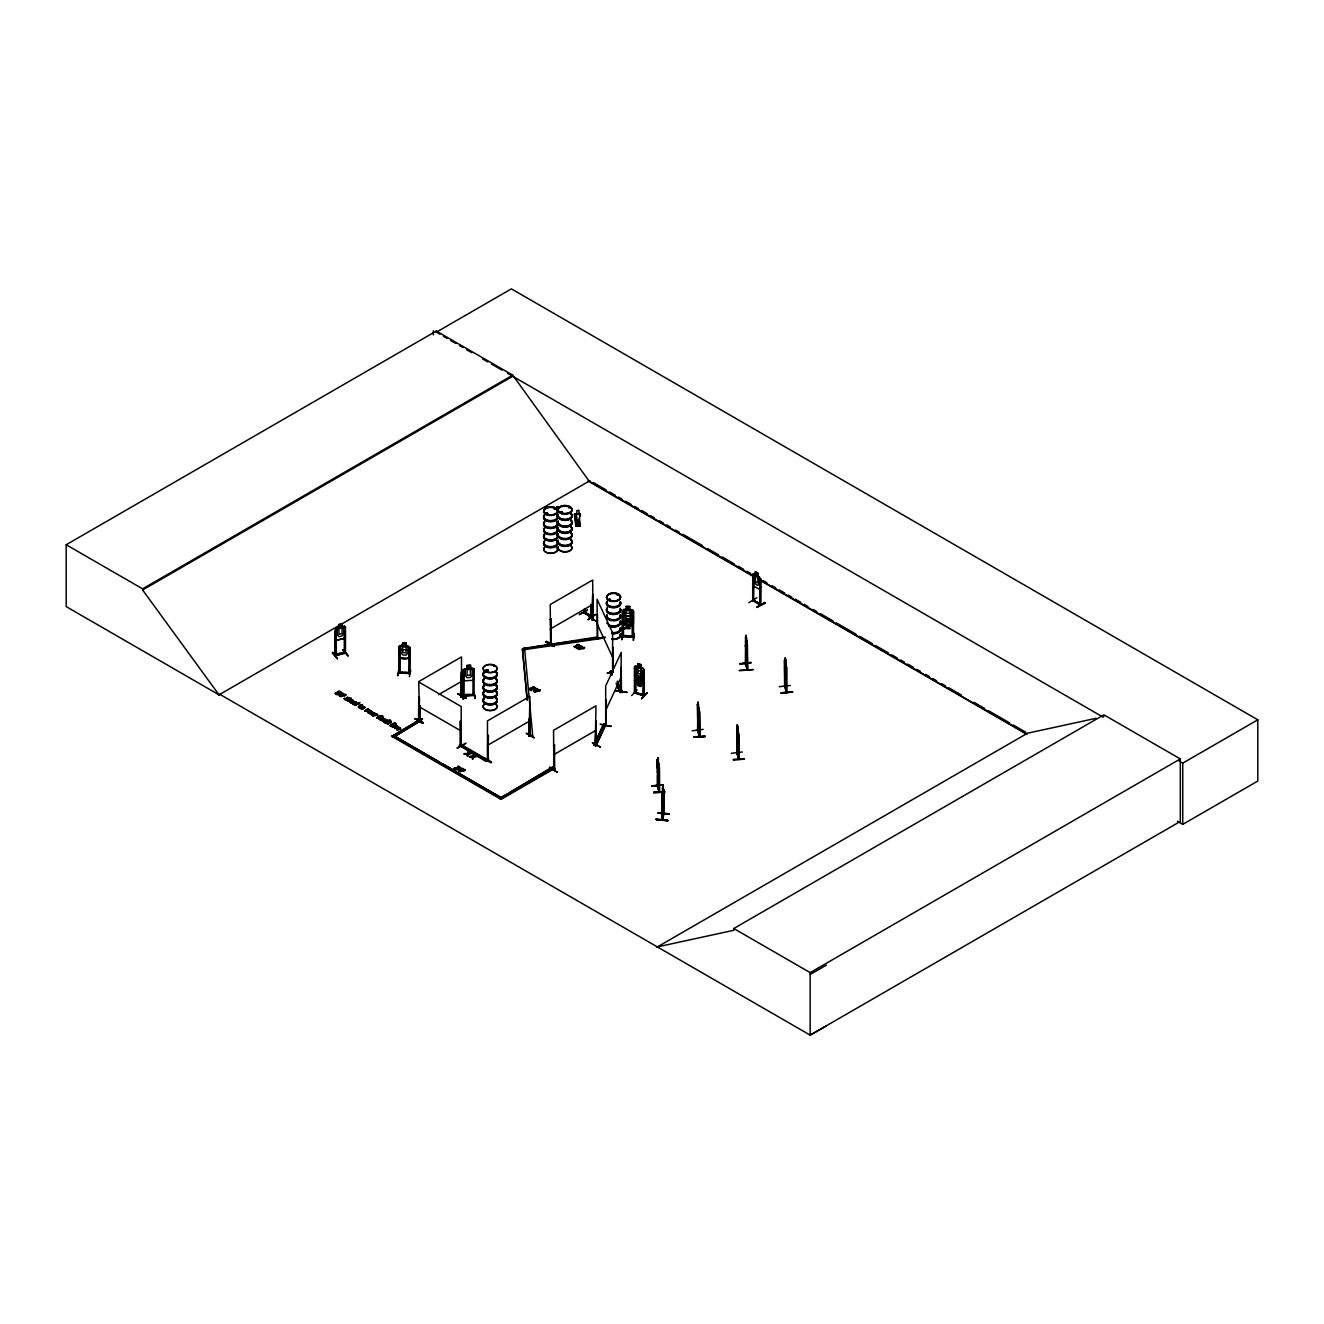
<?xml version="1.0" encoding="UTF-8"?>
<svg xmlns="http://www.w3.org/2000/svg" width="1324" height="1324" viewBox="0 0 1324 1324"><rect width="100%" height="100%" fill="white"/><g stroke="black" fill="none" stroke-linecap="round" stroke-linejoin="round"><path stroke-width="1.5" d="M634.858 691.84L635.702 693.064L634.411 692.915M644.457 695.845L634.659 692.7L634.676 666.717L635.652 666.022M644.457 694.951L635.503 692.634L644.275 694.868M663.324 799.282L663.456 795.625M667.793 820.152C631.118 816.908 691.989 822.883 656.621 819.721M579.697 516.575L579.68 516.476A2.499 2.036 -7.1 0 0 579.167 513.381L579.167 513.298A2.499 2.036 -7.1 0 1 579.68 516.476L579.167 524.469L576.668 524.486M658.988 792.166L657.234 785.794M658.905 791.553L659.418 790.676M698.096 729.938L697.434 729.425L698.162 730.898M699.254 736.574L699.519 735.068M699.751 736.574L697.88 730.269M699.751 735.681L699.535 711.534L699.8 736.525M737.931 726.859L737.236 724.741L738.56 733.016L738.56 759.347L737.154 752.926M736.657 752.975L737.253 752.131M738.362 758.007L738.908 757.824M747.017 641.875L745.495 636.927L745.511 664.218L745.842 662.695M745.313 663.688L747.232 669.878L747.034 641.809L747.58 669.315M747.448 644.771L747.63 669.911L745.842 663.523M784.586 686.328L784.52 659.981M605.813 723.847L605.68 725.337L605.995 723.748M605.614 724.294L605.614 725.188M620.89 692.287L621.237 652.434L605.697 685.882L605.68 725.337M621.32 691.608L621.635 691.889M698.278 704.236L698.493 705.394L698.129 703.127M658.756 776.245C660.759 780.812 655.099 764.345 657.283 759.695L657.432 786.506M699.32 718.386L699.022 720.753L699.353 718.469M738.428 741.043L738.246 743.393L738.56 741.109M786.357 674.363L786.142 676.647L786.456 674.264M662.017 801.963L663.307 787.151L663.324 814.475L663.969 813.946L662.463 820.218L663.49 813.764L662.017 820.201L662.861 785.562L662.96 788.756L663.307 787.151M662.017 793.87L662.844 789.749L662.397 797.346M611.142 726.512C588.17 721.266 607.716 726.677 611.307 726.181M344.472 653.46C349.652 649.935 330.206 655.397 336.362 654.95M623.769 625.259L622.479 624.067L623.769 625.259L632.326 625.706L633.501 624.68L633.517 610.827L632.227 609.702L629.843 609.57L631.548 610.844L631.548 616.471L629.711 618.788L629.711 624.382L624.862 624.134L627.228 620.906L625.309 617.166L627.957 620.294L631.151 617.53L628.751 621.006L631.085 624.448L628.023 621.651L626.153 624.216L626.269 618.589L624.432 616.107L624.432 610.48L626.269 609.57L626.169 606.375L629.843 606.558L629.711 609.735M626.136 628.404L629.827 628.519L629.711 625.391L631.548 624.481L629.711 610.745L626.269 610.563L624.432 624.117L626.269 625.226L626.136 628.404L629.827 628.519M632.359 613.542L623.736 613.045L622.462 616.041M556.725 506.877L558.132 506.513M626.169 609.388L622.479 610.347L622.412 636.645L622.462 611.87L623.472 611.92L623.472 636.695M622.479 618.424L623.604 621.486L632.243 621.932L633.517 618.92L632.16 621.817L623.621 621.403M623.472 611.92L622.429 612.102M623.654 609.321L632.21 609.768L633.385 610.927L633.517 637.158L633.517 636.017L632.26 636.463M621.75 639.575L622.76 632.74M621.817 639.707L622.826 632.723L621.767 639.211M623.389 636.662L623.554 635.503L622.33 635.735M622.379 635.437L633.319 636M629.843 606.558L626.153 606.442M632.376 612.615L633.435 612.433L632.376 612.615L632.491 637.175L632.409 612.383M633.633 640.27L634.047 633.302L633.104 640.171M578.323 524.287L577.777 523.427M372.458 712.113C377.704 713.917 365.755 711.981 372.16 714.894C377.754 712.477 372.888 712.196 372.855 713.487M538.289 690.185C535.773 685.998 531.04 694.488 537.527 689.655C531.189 687.305 533.986 696.126 538.289 689.672C535.012 685.12 530.295 694.835 537.114 690.532C536.021 687.057 531.238 694.885 538.123 689.936M398.888 648.115L399.898 648.181L399.716 672.956L399.898 648.181M398.028 675.422L399.352 669.398M397.481 675.819L398.888 669.381M399.964 672.013L399.02 671.649M409.778 649.124L408.768 649.041L408.95 673.254M409.943 672.509L399.964 672.278L409.894 672.724M409.364 676.68L410.771 670.242M399.02 646.608C403.688 646.476 400.858 641.279 406.236 642.951L406.22 646.029L409.877 647.37L409.646 673.668L409.894 647.304M408.603 646.145L400.063 645.566M408.636 658.309L400.047 657.647L398.921 654.569L400.03 657.73C410.109 663.291 411.4 650.183 408.62 658.392M486.421 670.225C483.608 671.367 488.208 669.183 486.752 671.202M486.587 670.176L487.182 671.301M493.67 666.419L494.349 665.823M494.564 666.369L494.266 665.79M547.838 513.811C546.233 512.256 546.746 515.681 547.342 512.934M547.54 513.828L546.762 512.901M555.286 509.161L554.276 509.277M555.153 508.747L554.541 509.177M560.532 512.752L561.31 511.561L562.402 512.305M561.69 511.61L560.979 511.66M560.598 512.62L561.889 512.123M568.542 507.771L569.634 507.837M608.891 599.971L609.371 599.623M610.612 600.103L609.553 599.044M618.076 595.254L617.1 595.039L617.96 595.303M662.48 788.856L662.761 787.598M656.555 820.152L656.638 819.291M658.177 812.969L669.332 813.813L658.111 812.853M662.563 795.095L662.546 820.119M663.721 789.948L663.705 814.508L663.854 789.369M663.307 799.233L662.182 804.247L661.917 801.864M663.258 814.442L663.49 812.87M414.71 718.882C421.479 717.972 429.473 729.673 415.091 718.535M483.128 758.288L491.138 762.856M491.485 762.243L483.492 757.642L491.535 762.161M545.852 641.991C553.333 642.637 560.532 651.458 545.852 641.991L553.879 646.509M546.216 641.71L554.226 646.278M554.243 645.88L546.282 641.246M557.172 772.339C541.036 760.952 554.276 771.511 557.503 772.107M459.296 767.506L457.69 766.944L458.253 766.066C465.436 769.476 449.73 770.336 454.728 768.003L459.395 767.192M382.818 718.171L381.246 717.194L382.471 718.949M335.435 637.672L336.478 640.386L344.356 638.3L345.498 635.007M467.604 756.054L468.415 753.555L471.807 753.124L468.415 754.068L467.604 756.054L467.62 753.621L466.958 755.69M472.767 759.033L473.578 756.534L476.971 756.103L473.578 757.047L472.767 759.033L472.784 756.6M463.234 677.905L464.376 680.834L472.999 680.304L474.257 677.243M467.736 753.191L468.531 751.238L467.736 753.704L464.294 754.15L467.736 753.704M472.9 756.169L473.694 754.217L472.9 756.683L469.457 756.616L472.9 756.169L472.122 758.669M332.225 652.964L337.488 658.74L332.721 652.384M337.405 658.69L332.771 652.335M634.56 672.443L635.619 669.696L643.216 672.096L644.159 675.472M468.415 754.068L469.176 751.602L468.531 753.637M473.694 756.633L473.694 754.73M605.962 700.197L605.962 724.691M621.188 691.823L621.237 667.313L621.436 692.369M619.516 691.476L616.157 690.565M621.138 691.79L627.03 692.204L616.008 690.946M748.805 602.701L756.832 597.72M414.594 723.235L422.488 718.618L415.852 723.003M587.161 610.033L579.267 614.667L587.542 610.165M605.697 710.376L621.237 676.928M593.996 744.651L603.694 723.748L605.813 724.062L596.114 744.982L593.996 744.651L596.114 745.743L605.813 724.84L603.694 724.509L593.996 745.412M335.171 654.768L336.097 654.519M336.362 655.595L336.097 630.919L335.171 631.167L335.22 655.893L335.386 629.529L336.462 628.172L344.323 626.153L345.382 626.98M344.323 626.153L345.498 626.897L345.448 653.179M697.417 704.202L699.353 710.376L699.353 736.707L697.5 730.368M784.536 660.097L784.818 686.908L785.066 685.269M463.003 699.237L462.407 692.253L463.615 699.221M578.555 510.319L576.834 510.667L576.685 513.48A2.499 2.036 -7.1 0 0 576.172 516.724L576.155 516.625A2.499 2.036 -7.1 0 1 576.668 513.398L576.685 513.48M418.384 721.547L419.294 722.027L418.765 696.904L418.533 721.63M419.079 706.122L419.129 722.01L419.476 697.318M460.107 744.949C462.672 745.462 458.452 743.608 461 746.107L460.471 720.984L460.371 745.429M591.447 604.952L591.53 617.249L583.536 612.78L584.563 612.019M583.652 612.797L583.801 611.622L591.166 615.726L591.414 617.249M752.694 600.649L752.76 574.417L753.67 573.772L752.843 574.5M753.869 600.07L753.058 599.557L753.339 601.079L753.505 576.585L587.972 480.976M759.86 603.943L759.86 604.836L760.142 580.094M759.91 604.82L760.142 588.253M760.87 604.075C737.187 591.646 778.33 613.773 753.24 600.5L752.926 574.451M637.125 689.87L631.664 695.563M657.184 785.827L657.68 784.95M786.191 691.128L786.191 692.022L786.274 667.462M419.526 720.041L419.89 719.428M420.039 720.604L420.072 705.857M461.894 696.441L461 696.921L461.513 671.798L460.719 696.755L461.248 695.977M551.231 619.152L550.238 619.417L551.231 619.152L551.231 643.745L551.032 642.554M487.513 759.297L488.573 759.099L487.48 759.281M593.02 619.615L592.142 620.029L592.672 594.923L592.308 620.029L593.02 618.622L592.142 619.136M530.179 735.962L529.103 736.243L530.245 735.978L529.898 711.286L529.103 736.243L529.898 696.391L487.48 720.885L487.464 760.506L485.925 761.399L459.411 745.329L460.951 744.436L487.464 759.744L485.925 760.638L459.411 745.329M554.094 768.383L554.607 769.476L554.541 744.932L553.548 745.197L554.541 744.932M596.33 745.395L595.171 745.66L595.966 720.703L596.114 745.743M662.463 820.152L662.397 791.719M364.745 707.645L362.362 708.82A1.754 1.01 0 0 1 361.237 708.654L360.393 707.397L362.776 706.222A1.771 1.026 0 0 1 363.901 706.404L364.497 706.751A1.754 1.01 0 0 1 364.812 707.413L362.362 709.333A1.754 1.01 0 0 1 361.237 709.151C358.589 707.777 363.289 705.593 364.497 707.264A1.754 1.01 0 0 1 364.812 707.926M546.316 513.53L547.441 513.364M463.218 695.795C463.102 692.419 486.471 696.11 463.086 695.232M486.09 671.202L485.842 670.358M472.982 694.587C472.387 696.788 474.34 692.038 474.224 695.414M493.67 666.237L494.564 666.088M609.189 599.573L610.381 600.202L609.503 599.325M610.43 599.54L608.792 599.822M335.551 629.595L336.462 628.172M640.915 686.61L640.866 683.399L642.488 682.919L642.488 677.292L640.866 674.363L640.882 668.752L637.854 667.793L637.854 673.419L636.232 675.306L637.688 685.6C642.785 688.298 639.608 682.522 644.225 683.482M606.127 725.304L606.342 700.264M634.444 680.486L637.688 682.572M643.166 672.162L644.043 675.455M635.586 681.91L643.133 684.127M635.404 668.736L634.51 668.454L635.404 668.736L635.702 693.031M640.866 676.779L640.866 682.406L639.327 679.262C638.185 683.449 634.262 680.586 638.615 678.351L636.48 674.098L639.277 677.905C640.402 673.502 644.457 676.415 639.955 678.782L641.991 682.87L637.854 681.446L637.854 675.819L636.232 672.906L636.232 667.279L637.804 666.601M637.854 675.819L640.882 676.796L642.488 674.892L641.048 664.615L637.754 663.638L637.854 666.799M641.048 667.627L641.048 664.615M634.51 674.793L635.52 678.103L643.116 680.519L644.225 677.871M643.083 668.355L644.275 669.712L644.275 696.043L643.183 695.696L643.464 683.283M643.282 671.235L644.358 671.318L643.282 671.235L643.332 695.828M634.593 692.121L635.702 692.171M641.792 698.774L647.138 692.618L641.726 698.691M647.138 692.651L641.677 698.294M352.697 702.283C350.546 703.938 355.56 705.891 354.6 703.987C350.777 701.935 355.444 703.921 356.686 702.845C356.09 699.717 350.264 704.07 350.794 700.462C353.409 698.493 354.286 703.938 352.581 701.356L349.652 701.025L350.645 702.961L351.87 702.283L350.049 701.588L350.496 700.628M460.835 696.639L461.596 696.242L460.802 696.606M461.745 696.523L461.795 671.947M550.288 643.828L550.784 642.603M551.198 642.835L551.314 642.967M551.198 643.712L550.519 619.566M592.904 618.755L591.944 618.838M591.994 619.764L592.589 619.367M487.513 760.191L488.573 759.993L487.679 760.472L487.762 735.929M554.342 769.227L553.465 769.74L554.624 768.748M554.491 768.615L553.995 768.963M554.491 769.509L553.829 745.362M595.303 745.544L595.966 705.824L553.548 730.318L553.879 769.856M580.193 526.091L575.874 526.29L574.401 514.573L578.737 514.391M579.895 524.801L576.437 525.793C577.214 529.65 578.29 513 574.434 514.589M578.141 514.407L574.699 514.109L576.916 526.108M579.449 524.469C580.988 522.368 577.645 527.647 580.16 526.108L579.217 518.28M622.346 636.364L623.356 636.381M632.293 636.877L633.551 636.943L622.578 636.347M474.091 694.554L472.949 694.372M578.058 524.486L578.158 523.774M400.08 645.5L398.905 646.559L398.723 672.824L399.732 672.029M595.303 638.896C580.591 640.684 621.568 634.047 597.753 639.178L597.455 614.137M612.317 670.772L610.364 671.715L612.482 670.623M398.772 672.592L409.943 673.403M352.581 701.356L352.664 700.396L350.794 700.462M352.581 701.869C356.288 699.949 348.427 698.642 349.387 701.703C353.657 703.193 349.702 702.978 350.496 701.141M354.915 704.037C347.732 703.209 358.192 701.058 355.891 702.779C353.707 702.647 353.707 701.554 355.891 702.283C358.589 703.739 353.343 705.295 353.541 702.382M370.008 712.759C364.067 710.806 376.148 712.378 369.379 710.856C364.034 712.775 373.534 714.513 367.559 712.196C366.847 708.903 374.609 710.591 370.852 712.891C370.803 709.631 369.346 710.624 370.753 712.362M397.663 727.852C398.971 730.997 397.217 730.219 397.15 727.521C405.442 727.687 394.933 728.001 398.358 729.392C395.495 732.602 396.406 724.344 400.858 728.63C399.534 729.193 398.342 725.734 399.732 729.094M546.018 513.315L546.961 514.109M747.613 669.845L746.471 665.873M699.155 736.061L697.947 730.351M784.602 686.279L786.373 692.568L786.456 666.237M785.066 686.229L786.903 692.535L786.456 691.641M343.909 695.398L345.415 694.372C347.302 696.407 340.814 695.994 346.044 694.736M343.909 695.911L345.415 694.372M582.593 648.28L584.099 647.271C585.986 649.29 579.498 648.892 584.728 647.635M582.593 648.793L584.099 647.271M538.272 690.797L539.795 689.787C541.665 691.807 535.177 691.409 540.424 690.152M538.272 691.31L539.795 689.787M463.317 770.469L464.823 769.459C466.693 771.478 460.222 771.064 465.452 769.807M463.317 770.982L464.823 769.459M353.541 702.895L353.094 703.855L354.915 704.55M368.668 711.12L368.221 712.593L370.041 713.288M396.339 727.273L396.935 726.611L395.479 726.148C388.197 728.713 398.21 725.155 395.744 724.857M383.53 719.892L382.934 720.554L384.39 721.017C391.672 718.452 381.66 722.01 384.125 722.308M359.648 706.255C359.019 706.801 360.525 708.837 358.357 707.33C360.757 703.094 364.282 706.255 361.138 705.907L360.608 705.096M584.414 612.549L584.331 609.057M466.147 698.294L458.137 693.743M596.892 621.717L589.329 616.901M457.74 694.041L466.18 698.344L458.17 693.776M591.116 616.653L591.001 604.373M588.121 619.649L595.651 614.386L588.154 619.715M550.238 643.911L551.314 643.596M416.05 722.689L422.439 718.965M461.182 744.965L459.411 746.091M460.239 745.71L461.182 745.892M457.177 747.828C462.556 746.388 474.009 737.766 457.243 748.242M529.385 736.392L530.179 711.435M526.555 733.264L534.135 737.567M529.468 736.343L529.981 734.837M487.811 760.423L488.473 735.515M595.452 745.826L596.247 720.868M600.202 747.001L592.622 742.698M595.254 744.634L596.33 744.419L595.452 744.932M553.548 769.691L554.624 769.393M595.85 745.23L596.33 744.419M600.599 747.216L592.308 742.814M219.983 694.388L219.122 694.901L66.2 606.607L66.2 544.743L436.324 331.05L512.736 375.155L589.147 481.142L753.422 575.99M436.324 331.05L436.324 332.192L511.378 288.864L1257.8 719.809L1257.8 781.044L1182.746 824.372L1177.384 821.261M66.2 544.743L142.611 588.849L512.736 375.155M826.375 1025.901L810.172 1035.136L219.883 694.339L219.006 694.835L142.611 589.991L512.736 376.297M219.006 694.835L590.008 480.645M336.991 692.22L339.143 690.979C345.763 694.819 335.617 690.234 338.977 693.279A1.655 0.96 0 0 1 339.209 693.859C335.882 696.391 333.35 692.088 338.232 693.511C337.603 689.953 338.431 697.367 335.518 692.866M336.991 692.733L339.143 691.492L341.46 692.816M338.083 692.733L339.192 692.088M344.141 698.493C347.103 701.356 344.985 697.218 348.146 697.831C348.924 698.393 347.004 697.169 346.127 699.618A1.705 0.976 0 0 1 345.233 699.403L344.141 698.493L345.233 699.916A1.705 0.976 0 0 0 346.127 700.115C348.493 700.28 345.763 696.259 348.526 698.94M348.543 698.443C346.888 694.09 346.656 701.29 344.77 698.162M351.34 698.178C348.096 698.443 351.919 699.287 349.999 699.469L347.964 700.909L349.999 699.469M349.553 698.708L347.219 700.115L348.775 700.793M349.553 698.195L347.219 700.628L348.775 701.306M351.34 698.691L349.917 698.393M354.749 704.831C369.363 697.847 344.952 710.674 359.681 702.614M354.749 705.344L359.681 703.11M361.055 704.831L362.495 704.616M361.138 705.907L359.102 707.165L359.913 707.744M360.691 704.633L358.357 706.553L359.913 707.231M367.956 709.366C373.434 709.614 358.308 714.017 367.89 708.787M364.745 711.12L368.436 709.085M368.999 710.591L369.545 709.763M419.079 681.397L461.513 656.903L461.447 696.242M372.458 712.626L374.808 713.636L371.63 715.092M373.285 713.636C367.675 712.477 375.983 714.91 371.465 714.497M376.115 714.066C381.676 714.331 366.367 718.684 376.049 713.504M372.905 715.821L376.579 713.802M377.158 715.308L377.704 714.463M379.64 715.572L380.948 717.343C386.906 716.929 380.253 721.117 380.402 720.157M380.087 716.847L376.844 718.105L379.64 716.069M380.005 715.771L382.818 716.003L381.941 716.483M376.844 718.105L379.558 716.532M380.005 716.284L382.818 716.499M376.844 717.591L380.087 716.334M379.21 715.821L381.395 717.095M381.213 717.691C387.369 717.608 377.307 720.918 380.7 718.667C384.324 718.088 376.314 718.899 382.04 718.684M382.471 718.436C380.832 715.97 376.546 719.71 380.733 719.958M380.518 719.644L382.04 719.197M383.943 721.282C385.913 715.076 378.896 722.838 384.39 721.017M385.334 718.849L382.173 720.753L383.943 721.795M383.596 721.994L387.27 719.975M384.903 722.242C397.531 716.731 382.09 723.069 385.433 723.053M384.903 722.755L389.819 720.008M389.041 721.497C385.218 723.814 387.849 724.592 389.488 721.762M388.263 724.112L386.707 723.417L389.041 720.984L390.828 720.984L389.935 722.01L390.828 720.984M389.388 721.712L390.828 721.497M550.238 629.016L592.672 604.522M389.935 721.497L390.911 722.573L387.419 723.616L388.263 723.599M438.525 694.67L461.513 681.397M389.968 725.171C402.595 719.66 387.154 725.982 390.497 725.982M389.968 725.668L394.883 722.937M391.275 725.933L394.436 724.112C397.498 725.784 394.767 721.646 394.966 724.923C393.609 727.406 390.15 725.486 391.805 726.744M391.275 726.429L396.075 723.814M392.583 727.19L396.67 725.883L394.535 727.803L395.065 728.63L397.746 726.777L395.926 725.883M392.583 726.677L396.455 725.784M396.273 725.171L397.68 726.429L394.535 728.316M554.061 768.764L501.018 799.382L391.871 736.359L418.384 720.289L419.923 721.183L393.41 737.253L419.923 721.183M391.871 736.359L418.384 721.05L419.923 721.944M577.744 645.433C575.328 644.292 579.465 643.911 579.267 645.185C577.264 648.462 573.176 647.32 574.93 646.559L577.744 644.92L574.93 646.559M576.983 645.003L579.267 645.185M575.477 646.873L579.267 644.672M529.103 688.695L529.683 688.348C537.693 685.832 534.184 688.761 529.683 688.861C523.476 689.523 540.424 690.251 533.224 686.924L532.662 687.288M532.629 686.759L535.144 687.785L530.113 688.712M633.352 637.175L622.33 636.629M755.458 574.798L755.359 571.836L758.056 573.292L759.198 583.785L757.891 585.44L755.458 584.033L754.15 580.872L755.458 571.786M752.793 576.172L753.786 576.42L753.505 601.079M757.973 573.342L755.359 571.836M759.744 577.281L753.621 573.937L755.541 574.947M752.76 582.494L753.555 585.953L759.695 589.494L760.588 587.012M760.555 605.217L760.671 578.869L757.973 576.354L757.891 573.391M487.48 745.379L529.898 720.885M454.132 768.863L460.173 767.44L457.69 766.944M753.124 599.606L753.588 600.235M756.832 606.905L765.222 603.065L756.881 606.988M756.931 607.418L764.776 602.321M756.832 607.418L764.891 602.834M553.548 754.812L595.966 730.318M391.871 735.598L501.018 798.62L554.061 768.003L552.505 767.109L499.479 798.488L506.546 794.4M510.088 792.364L552.505 767.109M656.505 947.421L1027.507 733.215L1095.858 718.353M657.366 946.908L733.777 930.292L733.777 928.521L1103.902 714.828L1180.313 758.933L1180.313 821.443L810.172 1035.136L810.172 972.627L1180.313 758.933M1103.902 716.598L1103.041 717.111L507.406 373.219M1179.204 761.085L1182.746 763.137L1257.8 719.809M810.172 974.414L826.375 965.179M409.728 673.635L398.838 672.89M577.794 523.592L577.794 524.354M745.975 664.218L745.958 639.658M657.829 786.473L657.796 776.195M419.642 720.372L419.807 705.709M555.021 508.962L554.475 508.797M485.445 670.904L487.133 671.169M335.253 655.595L345.167 652.997L345.167 628.503L344.257 628.751L344.306 653.477M371.399 713.619L371.961 714.381M550.834 643.514L550.949 619.003M550.569 644.06L550.238 604.522L592.672 580.028L592.904 619.649L592.937 595.072M488.192 759.844L488.192 735.35M554.144 769.294L554.26 744.783M338.745 627.559L338.745 624.547L342.155 623.72L342.039 626.864L343.71 627.427L343.71 633.054L342.039 635.901L338.911 636.728L337.223 634.775L337.223 629.148L338.911 627.692L338.911 624.68L342.039 623.852M336.197 655.711L336.246 631.118L335.171 631.167M336.428 640.336L344.356 638.3M343.561 649.935L348.278 655.877L343.015 649.621M344.538 652.567L345.283 652.401M371.266 713.173L370.141 714.149L371.961 714.894M547.126 514.01L547.16 513.1M609.669 598.978L609.255 599.855M486.09 670.54L486.901 670.838L485.842 670.755M644.275 696.043L634.51 692.948L634.51 666.717L635.603 665.906L643.133 668.289M662.844 788.74L662.397 799.762L662.149 798.405M621.122 628.768L624.663 628.072L619.417 629.678M621.155 628.85L624.663 628.106M624.862 628.85L619.582 629.992L624.862 628.85L624.63 628.023M474.009 695.448L474.24 669.067L470.45 668.339L470.45 665.327L467.041 665.608M583.801 612.516L591.712 617.034L590.918 616.587M590.918 615.693L591.795 616.19L584.678 612.4M591.762 639.31L602.652 637.738M612.714 671.533L612.714 647.022L612.979 669.232M612.846 671.764L607.402 673.039L612.995 672.509M607.435 673.022L612.846 672.096L607.435 673.072M616.041 683.134L620.079 691.856L622.197 692.287L620.079 692.618L616.835 685.65M596.826 637.837L597.356 639.062L524.618 649.604L524.089 648.379L596.826 637.076L597.356 638.3L522.434 648.909L527.068 699.089M524.089 648.379L530.146 647.502M534.184 646.923L540.242 646.046M544.296 645.45L548.335 644.871M552.373 644.275L558.43 643.398M562.468 642.819L566.523 642.223M570.561 641.644L576.619 640.766M580.657 640.187L594.807 638.135M468.531 753.141L471.807 753.637M464.294 753.637L471.195 753.273M464.294 754.15L467.62 754.134M469.457 756.616L476.971 756.616M469.457 757.129L472.784 757.113M335.469 655.86L345.283 652.98M588.948 617.034L596.958 621.601M526.191 733.397L534.201 737.964M745.594 664.251L745.909 635.354L746.637 640.452M746.521 637.456L746.504 649.538L745.627 644.109M745.296 645.417L746.918 654.006L747.133 651.722M784.851 661.123L785.248 657.978L785.446 661.47M740.017 663.903L751.122 662.811M740.033 664.069L751.122 662.48L740.017 663.556M785.744 663.109L785.86 660.08L785.711 672.178L784.851 666.75M785.149 667.809L785.711 669.762L785.182 662.298M753.008 669.414C738.097 671.4 731.113 670.407 753.091 669.729M786.357 666.27L784.718 659.567M784.834 671.698L784.636 668.041L786.257 676.63M779.257 686.709L790.345 685.468M785.198 686.229L786.473 691.707M792.232 692.071C757.494 694.752 816.279 689.274 781.21 693.445M697.715 705.245L698.129 702.084L698.294 705.593M698.029 711.915L698.592 713.884L697.897 705.841L697.682 730.947M697.715 710.872L698.592 716.284L698.741 707.198M699.006 708.572L699.221 710.376M697.715 715.804L697.516 704.087L697.698 731.014M692.138 730.815L703.127 729.359M737.832 726.843L737.816 738.941L737.352 724.741M737.832 729.855L738.229 731.229M693.991 736.707L705.196 736.508L694.008 736.806M705.113 736.177L693.991 737.22L705.196 736.492M738.941 734.754L738.957 759.314L737.12 752.975L737.12 742.764M736.74 734.803L736.806 738.461L736.806 726.33L736.922 753.654L737.286 741.308M657.862 760.605C657.167 752.197 659.004 765.272 657.333 759.182L658.74 764.147M658.359 759.711L658.342 771.793L657.465 766.364M731.328 753.306L742.35 751.999M657.763 761.797L658.342 769.376L657.796 761.912M658.475 762.707L658.872 764.13M659.087 765.868L658.756 764.08L659.071 792.133M733.215 759.397L744.32 758.718M659.451 767.606L659.468 792.166L657.631 785.827L657.631 775.616M744.402 759.149L733.314 760.208M657.333 771.313L658.872 776.245M651.855 786.158L662.96 785.066M653.725 792.215L664.929 792L653.742 792.298M653.841 793.059L664.929 791.984M472.982 695.481L473.065 670.755L474.075 670.689M473.611 692.071L475.432 698.493L473.678 691.558M474.158 695.15L463.119 695.861L474.108 695.414M577.446 525.744L577.429 523.857L578.588 523.907M579.747 524.668L576.006 524.834L576.006 523.758L576.288 524.602M522.434 649.67L524.618 649.604L524.089 647.618M529.004 718.915L530.543 735.383L532.728 736.078L530.543 736.144L529.186 721.745M455.142 768.383L459.329 767.92L457.69 766.431M622.528 635.735L633.269 636.298M367.956 709.879L369.545 710.276M376.115 714.579L377.704 714.977M380.733 719.445L378.912 718.7L381.626 718.535M398.888 649.422L409.877 650.233M662.497 787.681L662.497 790.693M658.111 813.184L669.282 814.061M656.621 819.821L667.793 820.648M347.798 655.926L343.015 650.134M616.024 690.78L626.931 692.435M657.614 785.761L659.071 791.239M659.269 790.56L658.806 791.636M463.086 696.126L463.234 669.762L466.892 668.454M580.127 526.125L579.167 520.018M576.354 526.273L574.699 514.109M637.854 663.787L640.882 664.731M637.854 673.403L640.882 674.379M635.586 678.037L643.083 680.321M460.752 745.164L464.492 747.249M470.45 668.405L472.287 669.299L472.287 674.926L470.45 677.458L467.041 677.656L465.204 675.372L465.204 669.745L467.041 668.62L466.892 665.442L470.583 665.293L470.583 668.306M338.083 692.22L338.977 692.766A1.655 0.96 0 0 1 339.192 693.147L337.603 694.355L334.922 693.213M464.128 694.918L464.062 696.11L464.178 671.533L463.168 671.599M488.556 759.331L487.927 760.423M419.443 720.852L418.533 720.736M415.024 718.634L423.15 723.185M419.559 721.762L418.765 682.026L461.182 706.519L461.182 745.859M436.324 332.192L439.882 334.244M443.441 336.296L446.999 338.348M450.541 340.4L455.87 343.479M459.428 345.531L462.986 347.583M466.544 349.635L471.874 352.714M482.532 358.87L487.861 361.948M491.419 364.001L502.077 370.141M593.582 482.697L606.078 489.913M609.652 491.982L615.015 495.077M618.573 497.129L622.148 499.198M625.722 501.25L631.085 504.345M634.659 506.413L638.218 508.482M641.792 510.534L647.155 513.629M650.729 515.698L654.288 517.75M659.65 520.845L663.225 522.914M666.799 524.966L670.358 527.035M675.72 530.13L679.295 532.182M682.87 534.251L702.514 545.587M707.86 548.682L718.584 554.872M722.143 556.924L734.654 564.14M738.213 566.209L743.575 569.303M747.15 571.356L750.725 573.424M763.22 580.64L766.795 582.709M772.14 585.787L775.715 587.856M779.29 589.925L784.652 593.02M788.227 595.072L791.785 597.141M795.36 599.193L800.722 602.288M804.297 604.356L807.855 606.409M813.217 609.503L816.792 611.572M820.367 613.624L832.862 620.84M836.437 622.909L856.082 634.246M859.64 636.314L872.152 643.53M875.71 645.582L888.222 652.815M891.78 654.867L897.142 657.962M900.717 660.031L904.292 662.083M907.867 664.152L913.212 667.246M916.787 669.299L920.362 671.367M925.708 674.462L929.283 676.514M932.857 678.583L936.432 680.635M941.794 683.73L945.353 685.799M948.927 687.851L961.423 695.083M973.934 702.299L984.642 708.472M988.217 710.541L1009.649 722.904M1013.208 724.973L1025.719 732.189M760.572 580.111L1026.63 733.728M759.86 580.243L1026.894 734.39M752.793 600.666L760.588 605.151L760.671 578.869M573.739 646.36L576.221 647.8M529.103 689.208L531.702 690.698M418.765 706.519L461.182 731.014M468.017 749.285L487.464 760.506M394.933 723.781L396.075 724.327M350.446 698.708L351.423 699.271M380.518 716.069L381.395 716.582M360.26 704.881L362.561 706.222M390.911 722.573L388.958 721.961M349.47 699.171L349.122 698.112M353.955 702.15L355.61 703.11M369.082 710.889L370.753 711.849M398.061 727.621L399.732 728.581M368.668 711.633L370.852 712.891M397.663 728.365L399.848 729.623M733.777 928.521L810.172 972.627M454.132 768.35L457.21 770.088M396.737 737.385L439.154 761.879M442.696 763.915L455.059 771.064M458.601 773.1L501.018 797.594L394.966 736.359M558.066 506.596L558.86 507.522M591.712 616.951L591.712 604.787M474.257 669.133L472.949 668.09L464.459 668.786L463.367 669.861L463.367 677.888M377.125 714.778L375.668 714.844M368.966 710.061L367.509 710.127M408.768 672.658L408.653 673.535M578.803 510.385L579.167 513.381M634.61 680.42L635.686 681.777M345.167 628.503L344.257 628.751M738.411 758.338L736.922 753.025M738.908 758.718L738.759 734.175M659.418 791.57L659.286 767.026M597.256 639.194L597.074 599.309L612.598 632.773L612.631 672.211M597.074 623.803L612.598 657.267M617.332 681.066L622.197 691.525M617.332 681.843L622.197 692.287M610.364 670.937L611.986 674.429M610.364 671.715L611.986 675.19M463.35 677.822L464.459 680.668M335.502 637.556L336.478 640.386M632.376 613.475L633.501 616.603M634.676 674.744L635.652 677.971M785.132 657.995L785.844 660.113M785.248 659.021L785.612 660.279M785.248 660.014L785.612 661.288M784.718 671.665L786.142 676.647M746.024 636.364L746.388 637.638M746.024 637.374L746.223 638.913L746.024 635.338M745.793 639.078L746.504 647.122L745.925 645.169M737.352 726.777L737.716 728.034M698.013 702.101L698.592 707.248M699.138 720.736L697.599 715.771L699.022 720.753M657.747 757.609L658.458 759.728M657.763 757.775L658.243 760.886L657.862 759.628M473.611 691.558L474.968 698.443M578.969 522.219L579.697 526.125M578.671 521.987L579.366 526.141M578.638 522.119L578.969 526.158M578.389 522.252L578.869 526.141M575.427 514.291L576.685 526.257M524.618 648.843L532.728 736.078M522.434 648.909L527.266 700.379M576.155 516.625L576.685 524.569M785.281 686.726L785.016 661.719M1182.746 763.137L1182.746 824.372M786.671 667.412L786.837 692.485M697.897 705.841L697.963 730.385M657.631 761.333L657.631 765.421M644.176 669.729L644.01 696.043M643.464 671.036L643.464 675.124M637.92 663.721L637.92 666.733M635.586 668.537L635.586 672.625M635.586 680.784L635.503 693.263M590.719 604.538L590.719 616.885M584.596 608.908L584.414 613.194M578.588 523.808L578.588 525.694M556.692 507.125L556.626 509.409M476.359 756.252L473.694 756.12L473.578 757.047M460.471 720.984L460.471 745.478M433.329 330.818L433.329 334.873M406.12 643.05L406.104 646.129L407.924 647.271L407.924 652.898L406.104 655.165L402.678 654.9L400.858 652.351L400.858 646.724L402.678 645.864L402.695 642.785M399.037 646.526L399.037 654.553M395.479 723.467L395.528 724.642M389.388 721.199L389.488 722.275M142.611 588.849L142.611 589.991M620.426 609.04A7.116 4.104 0 0 1 612.631 614.171A7.116 4.104 0 0 1 607.402 608.047M620.311 614.717A6.984 4.038 0 0 1 613.558 619.798A6.984 4.038 0 0 1 606.806 614.717M620.426 602.271A7.116 4.104 0 0 1 612.631 607.418A7.116 4.104 0 0 1 607.402 601.278M620.426 608.692A7.116 4.104 0 0 1 612.631 613.823A7.116 4.104 0 0 1 607.402 607.699M620.426 601.923A7.116 4.104 0 0 1 612.631 607.071A7.116 4.104 0 0 1 607.402 600.931M620.327 602.685A7.001 4.038 0 0 1 613.558 607.782A7.001 4.038 0 0 1 606.789 602.685M620.344 601.543A7.017 4.055 0 0 1 613.558 606.657A7.017 4.055 0 0 1 606.773 601.543M620.327 609.437A7.001 4.038 0 0 1 613.558 614.535A7.001 4.038 0 0 1 606.789 609.437M620.327 608.312A7.001 4.038 0 0 1 613.558 613.393A7.001 4.038 0 0 1 606.789 608.312M620.311 615.114A6.984 4.038 0 0 1 613.558 620.195A6.984 4.038 0 0 1 606.806 615.163M606.806 615.114A6.984 4.038 0 0 0 613.558 620.195A6.984 4.038 0 0 0 620.311 615.163M620.311 615.743A6.984 4.038 0 0 1 613.558 620.824A6.984 4.038 0 0 1 606.806 615.743M620.344 620.807A7.017 4.055 0 0 1 617.067 625.375A7.017 4.055 0 0 1 608.593 624.729M607.484 623.885A7.017 4.055 0 0 1 606.773 622.909M620.327 621.949A7.001 4.038 0 0 1 617.067 626.5A7.001 4.038 0 0 1 608.61 625.855M620.327 627.576A7.001 4.038 0 0 1 611.754 632.524M620.327 628.701A7.001 4.038 0 0 1 611.754 633.666M620.344 634.13A7.034 4.055 0 0 1 611.738 639.095M620.426 628.304A7.116 4.104 0 0 1 611.721 633.335M620.426 627.957A7.116 4.104 0 0 1 611.721 632.988M620.426 621.535A7.116 4.104 0 0 1 617.116 626.153A7.116 4.104 0 0 1 608.527 625.507M620.426 621.188A7.116 4.104 0 0 1 617.116 625.805A7.116 4.104 0 0 1 608.527 625.16M620.311 634.378A6.984 4.038 0 0 1 611.754 639.31M620.311 633.981A6.984 4.038 0 0 1 611.754 638.913M496.301 679.245A7.116 4.104 0 0 1 490.145 685.402A7.116 4.104 0 0 1 483.972 679.245M496.202 679.675A7.001 4.038 0 0 1 490.145 685.733A7.001 4.038 0 0 1 484.071 679.675M496.186 684.955A6.968 4.022 0 0 1 490.145 690.996A6.968 4.022 0 0 1 484.104 684.955M496.219 685.104A7.034 4.055 0 0 1 490.145 691.194A7.034 4.055 0 0 1 484.054 685.104M496.219 685.319A7.034 4.055 0 0 1 490.145 691.409A7.034 4.055 0 0 1 484.054 685.319M496.301 672.493A7.116 4.104 0 0 1 490.145 678.649A7.116 4.104 0 0 1 483.972 672.493M485.114 671.632A7.116 4.104 0 0 1 488.291 670.573M496.219 678.533A7.017 4.055 0 0 1 490.145 684.607A7.017 4.055 0 0 1 484.054 678.533M496.202 672.906A7.001 4.038 0 0 1 490.145 678.98A7.001 4.038 0 0 1 484.071 672.906M485.18 672.079A7.001 4.038 0 0 1 488.324 671.036M496.301 678.898A7.116 4.104 0 0 1 490.145 685.054A7.116 4.104 0 0 1 483.972 678.898M496.301 672.145A7.116 4.104 0 0 1 490.145 678.302A7.116 4.104 0 0 1 483.972 672.145M485.114 671.285A7.116 4.104 0 0 1 488.291 670.225M496.202 671.781A7.001 4.038 0 0 1 490.145 677.838A7.001 4.038 0 0 1 484.071 671.781M485.18 670.937A7.001 4.038 0 0 1 488.324 669.894M496.301 698.509A7.116 4.104 0 0 1 490.145 704.666A7.116 4.104 0 0 1 483.972 698.509M496.202 698.94A7.001 4.038 0 0 1 490.145 704.997A7.001 4.038 0 0 1 484.071 698.94M496.219 704.368A7.034 4.055 0 0 1 490.145 710.458A7.034 4.055 0 0 1 484.054 704.368M496.219 704.583A7.034 4.055 0 0 1 490.145 710.674A7.034 4.055 0 0 1 484.054 704.583M496.301 691.757A7.116 4.104 0 0 1 490.145 697.913A7.116 4.104 0 0 1 483.972 691.757M496.219 697.798A7.017 4.055 0 0 1 490.145 703.872A7.017 4.055 0 0 1 484.054 697.798M496.202 692.171A7.001 4.038 0 0 1 490.145 698.245A7.001 4.038 0 0 1 484.071 692.171M496.301 698.162A7.116 4.104 0 0 1 490.145 704.318A7.116 4.104 0 0 1 483.972 698.162M496.301 691.409A7.116 4.104 0 0 1 490.145 697.566A7.116 4.104 0 0 1 483.972 691.409M496.202 691.045A7.001 4.038 0 0 1 490.145 697.103A7.001 4.038 0 0 1 484.071 691.045M571.058 526.406A6.968 4.022 0 0 1 565.944 532.413A7.034 4.055 0 0 1 558.231 527.515M558.298 527.366A6.968 4.022 0 0 0 565.944 532.413A7.034 4.055 0 0 0 571.107 526.538M571.107 514.357A7.017 4.055 0 0 1 565.944 520.398A7.017 4.055 0 0 1 558.248 515.334M571.107 513.216A7.017 4.055 0 0 1 565.944 519.256A7.017 4.055 0 0 1 558.248 514.192M571.107 521.11A7.017 4.055 0 0 1 565.944 527.151A7.017 4.055 0 0 1 558.248 522.086M571.19 520.696A7.116 4.104 0 0 1 565.96 526.82A7.116 4.104 0 0 1 558.149 521.689M571.19 520.349A7.116 4.104 0 0 1 565.96 526.472A7.116 4.104 0 0 1 558.149 521.342M571.19 513.927A7.116 4.104 0 0 1 565.96 520.051A7.116 4.104 0 0 1 558.149 514.92M571.19 513.58A7.116 4.104 0 0 1 565.96 519.703A7.116 4.104 0 0 1 558.149 514.573M571.107 519.984A7.017 4.055 0 0 1 565.944 526.025A7.017 4.055 0 0 1 558.248 520.961M571.074 526.836A6.984 4.038 0 0 1 565.944 532.844A6.984 4.038 0 0 1 558.281 527.796M571.107 532.48A7.017 4.055 0 0 1 565.944 538.52A7.017 4.055 0 0 1 558.248 533.456M571.107 540.374A7.017 4.055 0 0 1 565.944 546.415A7.017 4.055 0 0 1 558.248 541.351M571.19 539.96A7.116 4.104 0 0 1 565.96 546.084A7.116 4.104 0 0 1 558.149 540.953M571.19 539.613A7.116 4.104 0 0 1 565.96 545.736A7.116 4.104 0 0 1 558.149 540.606M571.19 533.191A7.116 4.104 0 0 1 565.96 539.315A7.116 4.104 0 0 1 558.149 534.184M571.19 532.844A7.116 4.104 0 0 1 565.96 538.967A7.116 4.104 0 0 1 558.149 533.837M571.107 533.622A7.017 4.055 0 0 1 565.944 539.662A7.017 4.055 0 0 1 558.248 534.598M571.107 539.249A7.017 4.055 0 0 1 565.944 545.289A7.017 4.055 0 0 1 558.248 540.225M571.074 546.051A6.984 4.038 0 0 1 565.944 552.058A6.984 4.038 0 0 1 558.281 547.027M571.074 545.654A6.984 4.038 0 0 1 565.944 551.661A6.984 4.038 0 0 1 558.281 546.63M571.074 527.415A6.984 4.038 0 0 1 566.837 533.324A6.984 4.038 0 0 1 558.033 529.434M556.841 522.02A7.116 4.104 0 0 1 550.685 528.177A7.116 4.104 0 0 1 544.512 522.02M556.759 522.434A7.017 4.055 0 0 1 550.685 528.508A7.017 4.055 0 0 1 544.594 522.434M556.725 527.73A6.984 4.038 0 0 1 550.685 533.787A6.984 4.038 0 0 1 544.627 527.73M556.759 527.862A7.034 4.055 0 0 1 550.685 533.936A7.034 4.055 0 0 1 544.594 527.862M556.759 528.144A7.034 4.055 0 0 1 550.685 534.234A7.034 4.055 0 0 1 544.594 528.144M556.841 515.251A7.116 4.104 0 0 1 550.685 521.408A7.116 4.104 0 0 1 544.512 515.251M556.742 521.308A7.001 4.038 0 0 1 550.685 527.366A7.001 4.038 0 0 1 544.611 521.308M556.742 515.681A7.001 4.038 0 0 1 550.685 521.739A7.001 4.038 0 0 1 544.611 515.681M556.841 521.656A7.116 4.104 0 0 1 550.685 527.829A7.116 4.104 0 0 1 544.512 521.656M556.841 514.904A7.116 4.104 0 0 1 550.685 521.06A7.116 4.104 0 0 1 544.512 514.904M556.759 514.539A7.017 4.055 0 0 1 550.685 520.613A7.017 4.055 0 0 1 544.594 514.539M556.841 541.284A7.116 4.104 0 0 1 550.685 547.441A7.116 4.104 0 0 1 544.512 541.284M556.759 541.698A7.017 4.055 0 0 1 550.685 547.772A7.017 4.055 0 0 1 544.594 541.698M556.759 547.126A7.034 4.055 0 0 1 550.685 553.2A7.034 4.055 0 0 1 544.594 547.126M556.725 528.706A6.984 4.038 0 0 1 550.685 534.764A6.984 4.038 0 0 1 544.627 528.706M556.725 547.375A6.984 4.038 0 0 1 550.685 553.415A6.984 4.038 0 0 1 544.627 547.375M556.841 534.515A7.116 4.104 0 0 1 550.685 540.672A7.116 4.104 0 0 1 544.512 534.515M556.742 540.573A7.001 4.038 0 0 1 550.685 546.63A7.001 4.038 0 0 1 544.611 540.573M556.742 534.946A7.001 4.038 0 0 1 550.685 541.003A7.001 4.038 0 0 1 544.611 534.946M556.841 540.92A7.116 4.104 0 0 1 550.685 547.093A7.116 4.104 0 0 1 544.512 540.92M556.841 534.168A7.116 4.104 0 0 1 550.685 540.324A7.116 4.104 0 0 1 544.512 534.168M556.759 533.804A7.017 4.055 0 0 1 550.685 539.878A7.017 4.055 0 0 1 544.594 533.804M343.247 694.421C338.183 699.916 337.752 690.996 343.727 693.561C342.105 698.84 336.395 693.743 343.247 694.421M343.247 693.908C337.719 699.254 340.053 690.962 343.975 694.521C339.838 700.197 336.246 692.601 343.247 693.908M462.655 769.492C458.038 774.838 456.648 766.613 462.854 768.433C462.771 773.613 455.042 769.145 462.655 769.492M462.655 768.979C457.177 774.292 459.527 765.984 463.367 769.592C459.246 775.219 455.622 767.755 462.655 768.979M581.931 647.32C577.363 652.633 575.89 644.457 582.13 646.244C582.014 651.458 574.335 646.973 581.931 647.32M581.931 646.807C577.827 651.623 577.115 645.284 581.931 646.807M364.117 707.728C360.807 711.468 360.575 705.427 364.117 707.728M364.117 707.215L361.071 707.959L362.842 706.635A1.771 1.026 0 0 1 363.901 706.917L364.117 707.215M577.281 648.379C582.328 652.666 583.917 642.322 577.281 648.379M341.476 624.498L339.457 626.037L341.476 624.498M342.039 627.874L338.911 628.701L338.911 634.328L342.039 633.484L342.039 627.874M737.12 728.481L737.816 736.525L737.12 728.481M662.976 784.735L651.789 785.926L662.96 784.735M469.854 665.939L467.637 666.071L467.637 667.081L469.854 666.948L469.854 665.939M470.45 669.414L467.041 669.63L467.041 675.257L470.45 675.041L470.45 669.414M629.711 616.355L626.269 616.173L629.711 616.372M629.711 618.771L626.269 618.589L629.711 618.788M629.099 626.864L626.881 626.765L626.881 627.758L629.099 627.874L629.099 626.864M629.099 607.203L626.881 607.087L626.881 608.08L629.099 608.196L629.099 607.203M405.492 643.563L403.29 643.398L403.29 644.407L405.492 644.573L405.492 643.563M406.104 647.138L402.678 646.873L402.678 652.5L406.104 652.749L406.104 647.138M640.336 665.078L638.4 664.449L640.336 666.071L640.336 665.078M640.336 684.74L638.383 684.127L640.336 685.749L640.336 684.74M757.444 573.64L755.888 572.729L757.444 574.649L757.444 573.64M757.891 577.413L755.458 576.006L755.458 581.617L757.891 583.023L757.891 577.413M738.362 743.393L736.938 738.395L738.246 743.393M610.066 600.434A6.984 4.038 0 0 0 620.542 596.942A6.984 4.038 0 0 0 610.066 593.45A6.984 4.038 0 0 0 610.066 600.434M610.066 600.997A6.984 4.038 0 0 0 620.542 597.505A6.984 4.038 0 0 0 610.066 593.996A6.984 4.038 0 0 0 610.066 600.997M608.593 600.037A7.034 4.055 0 0 0 620.344 598.216A7.034 4.055 0 0 0 611.738 593.235A7.034 4.055 0 0 0 608.593 600.037M486.62 671.864A7.034 4.055 0 0 0 497.162 668.355A7.034 4.055 0 0 0 486.62 664.83A7.034 4.055 0 0 0 486.62 671.864M486.636 672.211A7.001 4.038 0 0 0 497.145 668.703A7.001 4.038 0 0 0 486.636 665.211A7.001 4.038 0 0 0 486.636 672.211M490.145 692.022A7.001 4.038 0 0 0 496.202 685.948A6.984 4.038 0 0 1 490.145 692.022A6.984 4.038 0 0 1 484.088 685.964A7.001 4.038 0 0 0 490.145 692.022M560.069 512.438A7.017 4.055 0 0 0 571.803 510.617A7.017 4.055 0 0 0 563.213 505.652A7.017 4.055 0 0 0 560.069 512.438M561.525 513.083A6.984 4.038 0 0 0 572.018 509.591A6.984 4.038 0 0 0 561.525 506.082A6.984 4.038 0 0 0 561.525 513.083M561.525 513.662A6.984 4.038 0 0 0 572.018 510.17A6.984 4.038 0 0 0 561.525 506.678A6.984 4.038 0 0 0 561.525 513.662M545.72 513.762A7.017 4.055 0 0 0 557.454 511.941A7.017 4.055 0 0 0 548.864 506.976A7.017 4.055 0 0 0 545.72 513.762M547.176 514.391A6.984 4.038 0 0 0 557.669 510.899A6.984 4.038 0 0 0 547.176 507.406A6.984 4.038 0 0 0 547.176 514.391M547.176 514.953A6.984 4.038 0 0 0 557.669 511.461A6.984 4.038 0 0 0 547.176 507.969A6.984 4.038 0 0 0 547.176 514.953"/></g></svg>
